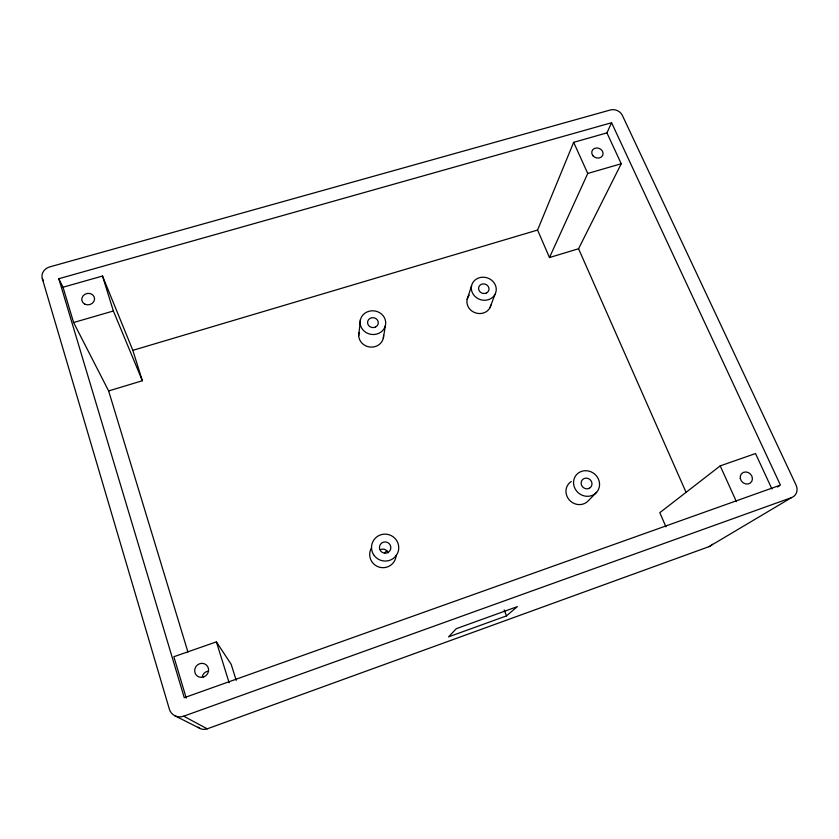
<?xml version="1.0" encoding="UTF-8"?>
<svg xmlns="http://www.w3.org/2000/svg" width="839" height="839" viewBox="0 0 839 839"><rect width="100%" height="100%" fill="white"/><g stroke="black" fill="none" stroke-linecap="round" stroke-linejoin="round"><path stroke-width="1.26" d="M358.704 335.631L360.445 319.669M383.297 338.358L385.405 325.563A12.826 11.84 9.1 0 0 369.108 311.238A12.826 11.84 9.1 0 0 364.22 331.174A12.826 11.84 9.1 0 0 385.405 325.563M467.124 299.45L471.56 285.805M489.913 307.808L494.989 294.395A12.585 11.41 18.3 0 0 482.907 277.206A12.585 11.41 18.3 0 0 473.437 294.615A12.585 11.41 18.3 0 0 494.989 294.395M606.943 132.887L621.238 163.752L578.564 248.732L549.472 257.542L537.579 230.054L573.656 142.336L606.943 132.887L611.579 122.735L58.793 278.726L184.276 697.702L780.427 485.11L611.579 122.735M549.472 257.542L587.751 173.463L573.656 142.336M596.602 492.315A13.361 12.428 38.5 0 1 574.369 487.165A13.361 12.428 38.5 0 1 588.663 471.057A13.361 12.428 38.5 0 1 596.602 492.315L588.359 500.705A12.984 12.113 39 0 1 569.324 499.971A12.984 12.113 39 0 1 571.317 481.481M384.451 552.995L386.863 550.793M506.483 615.889L517.338 606.618L456.301 628.673L448.561 636.874L506.483 615.889L504.197 609.943M771.932 488.98L755.519 453.542L720.208 465.886L659.821 512.671L665.946 526.829M777.449 487.008L779.431 485.739M709.018 546.65L791.502 497.621A10.561 9.302 43.9 0 0 796.043 485.005L622.328 115.331A9.292 7.876 21 0 0 610.362 109.982L49.784 266.886A10.508 9.239 -12.7 0 0 42.286 278.569L169.342 709.123A11.935 11.264 -52.3 0 0 183.689 716.191L207.233 728.829L709.018 546.65A8.726 7.897 46.5 0 0 712.321 544.217M380.319 549.723L381.672 549.241A5.516 5.443 21.5 0 1 387.765 552.041L388.142 552.754M183.689 716.191L791.502 497.621M236.199 680.314L231.197 664.352L216.399 641.866L173.851 656.727L186.248 698.069M63.019 287.232L73.601 322.522L108.64 390.943L142.357 380.738L132.835 350.345L102.505 276.031L63.019 287.232L58.793 278.726M132.835 350.345L537.579 230.054M73.601 322.522L113.38 310.986L142.357 380.738M587.751 173.463L621.238 163.752M174.9 715.772L200.091 728.493M42.286 278.569L43.502 280.876M720.208 465.886L736.411 501.649M578.564 248.732L686.071 492.336M102.505 276.031L113.38 310.986M216.399 641.866L229.141 682.757M108.64 390.943L187.915 651.997M202.314 676.528A6.702 6.397 -50.9 0 1 208.439 671.158M207.233 728.829A9.711 9.187 -56.1 0 1 198.098 727.14M490.92 305.081A12.239 11.148 18.4 0 1 474.129 312.339A12.239 11.148 18.4 0 1 469.263 295.118M396.113 555.313A13.246 13.067 21.5 0 1 379.417 567.206A13.246 13.067 21.5 0 1 371.226 548.349M383.591 335.348A12.47 11.557 9 0 1 369.968 347.031A12.47 11.557 9 0 1 359.029 332.632M589.377 488.214L588.087 488.686A5.569 5.181 38.5 0 1 581.92 485.907L581.354 484.596A5.569 5.181 38.5 0 1 583.745 478.733L585.035 478.261A5.569 5.181 38.5 0 1 591.18 481.03L591.757 482.331A5.569 5.181 38.5 0 1 589.377 488.214M387.828 552.534L386.443 553.037A5.684 5.6 20.8 0 1 380.14 550.143L379.616 548.769A5.684 5.6 20.8 0 1 382.479 542.581L383.863 542.078A5.684 5.6 20.8 0 1 390.145 544.951L390.67 546.325A5.684 5.6 20.8 0 1 387.828 552.534M486.368 293.01L485.11 293.419A5.244 4.751 18.3 0 1 479.268 290.829L478.765 289.644A5.244 4.751 18.3 0 1 481.219 284.4L482.477 283.991A5.244 4.751 18.3 0 1 488.298 286.571L488.812 287.756A5.244 4.751 18.3 0 1 486.368 293.01M375.432 327.053L374.121 327.472A5.349 4.94 9.1 0 1 368.206 324.829L367.723 323.602A5.349 4.94 9.1 0 1 370.429 318.201L371.729 317.782A5.349 4.94 9.1 0 1 377.634 320.414L378.127 321.631A5.349 4.94 9.1 0 1 375.432 327.053M84.98 304.242A6.45 5.737 -12.2 0 0 94.576 298.799A6.45 5.737 -12.2 0 0 84.928 294.269A6.45 5.737 -12.2 0 0 84.98 304.242M592.953 155.739A5.768 4.95 21.2 0 0 602.675 155.393A5.768 4.95 21.2 0 0 596.613 147.968A5.768 4.95 21.2 0 0 592.953 155.739M203.667 676.968A7.173 6.827 -49.3 0 0 206.404 665.002A7.173 6.827 -49.3 0 0 194.847 669.092A7.173 6.827 -49.3 0 0 203.667 676.968M740.281 478.419A6.45 5.737 42.6 0 0 750.286 483.054A6.45 5.737 42.6 0 0 748.346 472.567A6.45 5.737 42.6 0 0 740.281 478.419M373.638 554.715A13.655 13.445 20.8 0 0 397.214 553.95A13.655 13.445 20.8 0 0 384.545 534.139A13.655 13.445 20.8 0 0 373.638 554.715"/></g></svg>
